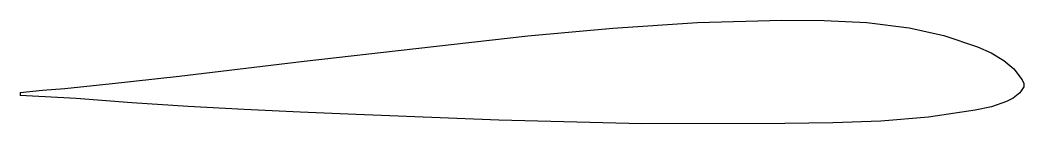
# Model space of a CAD drawing. Extents: x -381.2 to -339.3, y -1.3 to 3.
import ezdxf

# ---------------------------------------------------------------- set-up
doc = ezdxf.new("R2010")
doc.units = 0
doc.header["$MEASUREMENT"] = 0
doc.layers.add('VISIBLE', color=7, linetype='CONTINUOUS')

msp = doc.modelspace()

# ---------------------------------------------------------------- linework, layer by layer
at = {"layer": 'VISIBLE'}
msp.add_line((-381.208, -0.03), (-381.208, -0.153), dxfattribs=at)
at = {"layer": 'VISIBLE', "flags": 128}
msp.add_lwpolyline([(-381.208, -0.03), (-380.28, 0.063), (-379.348, 0.133), (-378.419, 0.23), (-377.49, 0.329), (-374.573, 0.649), (-369.367, 1.276), (-364.701, 1.807), (-360.031, 2.327), (-356.495, 2.658), (-352.966, 2.892), (-349.446, 2.992), (-347.681, 2.978), (-345.899, 2.886), (-344.132, 2.668), (-342.682, 2.35), (-341.283, 1.876), (-340.721, 1.62), (-340.191, 1.304), (-339.768, 0.954), (-339.426, 0.497), (-339.359, 0.345), (-339.349, 0.205), (-339.517, -0.055), (-339.804, -0.271), (-340.078, -0.414), (-340.703, -0.631), (-341.375, -0.778), (-343.322, -1.06), (-345.311, -1.227), (-347.323, -1.306), (-349.324, -1.325), (-355.28, -1.348), (-361.238, -1.191), (-367.191, -0.955), (-369.529, -0.853), (-371.866, -0.747), (-374.205, -0.613), (-376.542, -0.46), (-378.872, -0.289), (-381.208, -0.153)], dxfattribs=at)

doc.saveas('drawing.dxf')
